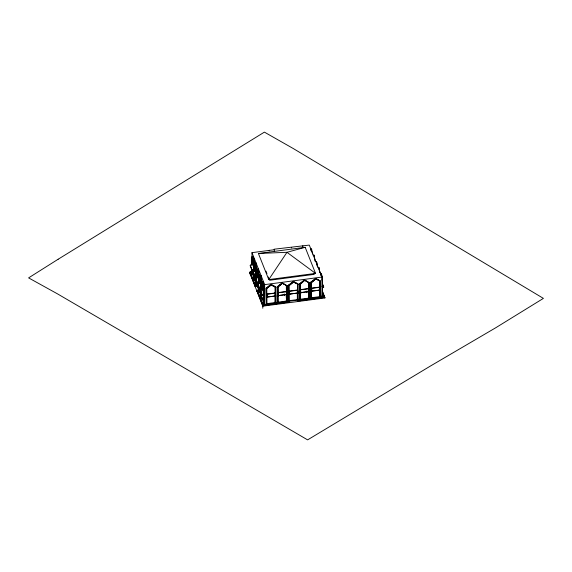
<?xml version="1.0" encoding="UTF-8"?>
<svg xmlns="http://www.w3.org/2000/svg" width="572" height="572" viewBox="0 0 572 572"><rect width="100%" height="100%" fill="white"/><g stroke="black" fill="none" stroke-linecap="round" stroke-linejoin="round"><path stroke-width="0.86" d="M250.307 266.137L250.229 265.551L252.474 263.578L253.718 266.716M252.474 263.578L252.402 264.185M253.61 269.369L252.145 270.77L250.229 265.551M254.869 270.413C249.978 274.045 254.869 271.893 254.94 269.805L252.702 271.779L254.619 276.991L256.077 275.59M254.905 270.492L254.955 270.091L252.781 272.365L254.919 270.005L254.919 263.763L255.856 263.277L254.948 263.399L255.884 268.59L255.884 284.205M254.633 276.505L254.619 276.991M258.73 281.41L257.135 282.811L255.169 278.006L257.414 276.026L257.371 276.719L255.248 278.593L257.386 276.233L257.386 269.984L258.322 269.505L256.485 270.106L256.485 278.056M255.248 278.593L257.421 276.312M258.544 281.817L257.085 283.219L257.1 282.732M257.958 284.606L257.643 284.227L259.881 282.253L261.125 285.392M259.845 282.947L259.881 282.253M261.046 288.131L259.552 289.446L257.643 284.227M260.424 290.833L260.11 290.454L262.355 288.481L263.284 290.833M262.312 289.175L262.355 288.481M262.026 295.667L263.485 294.265L262.026 295.667L262.04 295.181M264.221 293.193L264.15 293.801L264.2 287.151L263.263 281.953L261.425 282.554L261.425 288.803L262.326 288.681L263.263 291.041M267.396 297.047L267.26 297.49L267.267 297.011L275.711 295.896L275.218 292.964L266.774 294.079M286.379 292.971L286.858 294.902L286.872 294.416L277.492 295.688M297.533 290.011L298.019 293.429L297.533 290.011L289.089 291.127L289.575 294.544L289.718 294.094M320.191 290.497L319.705 287.294L320.341 290.476L320.349 289.99L311.904 291.105L311.89 291.591L312.033 291.148M268.768 279.579L286.972 252.302L305.183 247.304L315.537 273.395L268.768 279.579L258.415 253.489L305.183 247.304M322.179 286.172L323.723 287.001L322.472 283.862M250.357 265.737L252.481 263.864M253.782 268.783L252.102 270.263L253.789 268.962M254.569 276.49L256.249 275.01M255.727 275.654L254.662 276.591L252.702 271.779M255.219 278.507L257.371 276.719M257.042 282.718L258.723 281.231M257.765 284.413L259.895 282.539M261.19 287.459L259.509 288.939L261.197 287.637M261.018 288.045L259.552 289.446M260.239 290.64L262.326 288.681L262.326 282.439L263.263 281.953M263.663 293.858L261.976 295.166L263.663 293.686M266.173 288.124L266.373 304.812L266.173 288.124L270.999 284.241L275.826 286.851L276.026 302.967L275.418 303.046L275.618 304.118L275.018 302.602L275.018 293.522M270.999 284.649L266.774 288.045L266.974 304.733M271.2 285.156L266.373 288.631L271.2 284.749L276.026 287.358L271.2 285.156L270.999 284.241M277.334 302.831L277.334 286.651L282.16 282.768L287.18 285.878L287.266 302.102L289.075 301.859L289.075 301.294M278.135 293.322L277.935 286.572L282.16 283.176L287.18 285.878L282.16 283.176M282.16 282.768L282.361 283.276L277.534 287.158L277.534 302.767M288.488 301.358L288.488 285.178L293.314 281.295L298.141 283.898L298.076 301.508L297.34 299.656L297.34 290.569M293.314 281.696L289.096 285.099L289.296 301.78M293.314 281.295L293.515 282.203L289.296 285.6L288.488 285.178M299.649 299.878L299.649 283.698L304.476 279.815L309.502 282.925L309.502 299.106M304.476 280.223L309.502 282.925L304.476 280.223L300.257 283.619L300.257 289.868L300.886 293.05L300.407 289.847L300.414 290.269M304.476 279.815L304.676 280.323L299.85 284.205L299.85 299.814M299.649 283.698L300.457 284.127L304.676 280.323M310.81 298.405L310.81 282.225L315.637 278.342L320.463 280.945L320.663 296.496L320.863 297.004L324.181 296.561L324.181 297.697M312.019 281.66L315.637 278.75L320.663 281.453L315.637 278.75M315.637 278.342L315.837 278.85L311.011 282.732L311.011 298.906L310.61 297.898L310.61 282.168M253.41 278.543L253.41 262.362L254.454 262.584L253.382 256.649L251.544 257.657L251.544 264.593M253.382 256.649L251.408 257.321L253.382 257.05L254.161 261.383M253.882 271.507L253.882 263.542L254.948 262.991L255.856 262.87L256.921 268.811L256.02 268.926L255.884 268.59L256.785 268.468M255.856 262.87L254.011 263.878L254.011 271.829M256.349 277.735L256.349 269.769L258.322 269.097L259.395 275.032L258.351 274.817L257.421 269.219L258.487 275.153L258.487 284.005M257.257 269.648L258.322 269.097M258.823 283.962L258.823 275.997L260.796 275.325L261.862 281.26L260.825 281.045L259.888 275.847L260.796 275.325M260.954 297.562L260.954 281.381L259.888 275.439L258.823 275.997L260.796 275.725L261.726 282.704M266.759 304.812L266.373 303.675L266.759 304.812L263.134 305.291L262.333 303.274L262.333 302.702L263.392 302.567L262.519 302.767L262.519 303.904L264.328 303.668L264.328 287.487L263.263 281.546L261.29 282.218L261.29 289.303M320.406 274.403L321.471 273.852L322.536 279.787L322.536 295.967L323.309 294.945L322.379 292.585M251.98 261.44L251.98 252.667L274.303 249.714L274.303 251.194M312.512 254.04L311.59 248.949L310.689 249.07L310.996 250.765M253.382 257.05L252.481 257.171L252.481 256.764L253.546 262.705L253.546 278.886L254.39 278.771M313.156 255.298L314.064 255.176L315.129 261.111L315 260.775M254.919 263.763L253.882 263.542M315.63 261.518L316.53 261.404L317.446 266.488M254.011 270.127L254.919 270.005L255.856 272.358M257.386 269.984L256.349 269.769M250.643 273.952L250.643 273.387L251.544 273.266L250.386 273.151L250.121 271.914L252.08 271.657M252.116 271.736L250.307 271.979L250.507 272.479M250.121 272.479L252.08 272.222M250.121 271.914L250.386 272.587L251.408 272.365M250.035 274.031L252.452 273.716L252.452 273.144L253.353 273.03M259.259 274.696L258.351 274.817L258.351 283.619M318.096 267.746L319.004 267.625L319.92 272.715M256.485 276.347L257.386 276.233L258.944 280.158M260.796 275.725L258.952 276.333L258.952 282.575L259.86 282.454L261.104 285.6M253.911 279.243L252.86 279.379L252.459 278.371L252.459 277.799L253.51 277.663L252.645 277.863L252.645 279M252.459 278.371L253.51 278.228L253.51 277.663M252.459 277.799L252.86 278.814L253.911 278.671L252.974 278.707L252.645 277.863M254.669 284.105L253.11 280.18L254.919 279.937L254.919 279.372L255.827 279.25M263.263 281.546L261.29 282.218L262.326 282.439M256.385 285.464L255.327 285.607L254.926 284.599L254.926 284.027L255.984 283.891M254.926 284.599L255.984 284.456M254.926 284.027L255.327 285.035L256.349 284.813M256.857 284.999L256.02 285.106L256.02 280.43M322.415 291.084L324.917 297.955L262.784 306.17L249.571 272.286L254.976 285.914L256.485 285.721L256.349 285.378M254.976 285.914L254.976 286.486L257.386 286.164L257.386 285.6L258.294 285.478M251.98 252.667L264.664 284.634L321.972 277.055L321.972 296.932L321.771 296.425M264.328 287.487L263.292 287.266L262.355 281.667L263.427 287.602L263.427 303.782L263.292 303.446M321.636 279.908L322.536 279.787L321.471 273.852L320.57 273.974L320.871 275.668M257.4 290.254L258.451 290.111L257.579 290.319L257.915 291.162L258.851 291.127L257.8 291.262L257.4 290.254L257.4 290.819L257.8 291.827L258.851 291.691M257.4 290.819L258.451 290.683M257.579 291.455L258.487 291.334L258.487 285.771M259.609 296.553L258.051 292.628L258.823 291.606M258.051 292.628L259.86 292.392L259.86 291.827L260.76 291.706M258.823 285.728L258.823 292.178L259.724 292.056L261.104 295.531M277.949 293.243L277.928 292.607L286.372 291.484L286.858 294.902M300.264 290.29L300.25 289.654L308.694 288.538L309.18 291.949L308.694 290.018M320.341 290.476L319.855 287.058L311.411 288.174L311.883 291.162L320.327 290.047M277.935 292.814L286.379 291.699L286.579 292.206M300.457 284.127L300.457 300.307L297.74 300.665L297.54 283.977L297.54 290.226L289.096 291.341L289.296 291.849M308.901 289.253L308.701 288.746L300.257 289.868L300.457 290.369M275.218 292.964L275.704 296.375L275.69 295.953L267.246 297.068M319.719 287.716L319.855 287.058M261.325 297.919L260.267 298.055L259.867 297.047L259.867 296.482L260.925 296.339M259.867 297.047L260.925 296.904L260.825 281.045M259.867 296.482L260.267 297.49L261.29 297.268M261.797 297.447L260.053 297.676L260.053 296.546L260.382 298.52L262.198 298.284L263.263 300.972M298.033 292.943L289.568 294.115L298.012 293M299.814 292.735L309.187 291.463L300.722 292.642L300.736 293.064M286.851 294.473L278.407 295.595L278.414 296.017L278.085 292.8L278.099 293.221M262.076 302.781L260.517 298.856L261.29 297.833M260.517 298.856L262.326 298.62L263.099 297.59M319.634 290.469L318.597 290.254M324.181 296.561L323.445 294.716L322.508 294.752L323.559 294.609L324.36 297.197L311.812 298.77L311.611 298.262L309.702 298.477L309.352 297.991L309.588 299.149L311.397 298.913L311.397 298.341M262.333 303.274L263.392 303.131M322.508 295.316L323.559 295.173M275.625 301.959L275.018 302.037L275.218 303.11L263.134 304.726L262.333 302.702M297.94 299.006L297.34 299.084L297.54 300.157L276.104 303.01L275.876 302.416L276.226 304.039M320.263 296.053L319.655 296.139L319.855 297.211L298.427 300.057L298.191 299.471L298.541 299.957L300.457 299.735L300.657 300.808L299.85 299.249L300.236 300.386L300.057 291.913M321.636 296.089L323.445 295.846L323.938 297.082M266.774 303.66L275.218 302.545M275.876 302.416L276.104 303.575L278.135 303.253L277.534 302.202L277.913 303.339L277.735 294.866M277.935 302.18L286.379 301.065L286.379 301.637M287.266 302.102L287.03 300.943L287.38 302.567M287.38 301.43L289.296 301.215L289.625 302.624L288.839 300.708L289.075 301.859M289.096 300.708L297.54 299.592M300.257 299.235L308.701 298.119L308.701 298.684M311.411 282.146L311.611 298.827L311.011 297.776L311.211 298.277M311.411 297.755L319.855 296.639M320.513 296.518L320.742 297.676L320.663 296.496M262.519 302.767L263.256 304.619L266.974 304.161L267.174 305.233L266.774 304.225M276.226 302.903L278.135 302.688L278.335 303.196L286.779 302.073L286.579 301.573L287.18 301.494M309.502 298.541L308.901 298.62L309.102 299.692L308.501 298.176L308.501 291.648M320.513 297.082L320.055 297.147L320.256 297.647M320.463 297.125L324.36 296.625L324.36 297.197M267.174 304.669L275.618 303.553M300.657 300.243L309.102 299.127M256.842 291.198L256.842 290.626L262.784 305.605L289.625 302.052M298.076 300.936L324.917 297.39M264.915 305.534L263.256 305.755L263.256 304.619M258.415 253.489L286.972 252.302L315.537 273.395M293.515 282.203L298.341 284.406L293.515 281.796L288.688 285.678L288.688 301.859L288.288 300.851L288.288 285.121M322.222 286.079L323.723 287.001M322.143 286.515L323.673 287.516L323.595 287.044M255.169 278.006L257.135 282.811M321.972 277.055L309.288 245.088L274.102 249.213L274.303 249.714M322.393 284.012L323.623 287.123M322.365 291.527L324.917 297.955M319.655 286.765L320.055 287.78M302.953 246.375L302.752 245.867L302.752 246.275M310.81 282.225L311.611 282.647L315.837 278.85M311.611 288.896L311.411 288.388L319.855 287.273L319.855 281.031L320.055 297.712L319.655 296.704L319.655 287.623M291.706 247.862L291.505 247.354L291.505 247.762M311.161 298.319L311.397 298.913M309.352 297.991L309.588 299.149M308.501 297.612L308.701 298.119M297.34 289.718L297.74 290.726M269.476 250.801L269.276 250.293L269.276 250.7M287.03 300.943L287.266 301.53M286.98 301.558L286.98 285.378M286.179 300.565L286.379 301.065M277.935 286.572L278.135 303.253M277.334 286.651L278.135 287.08L282.361 283.276M275.018 292.671L275.418 293.679M265.973 271.135L266.96 273.623M268.282 276.948L269.598 280.266L314.235 274.36L314.235 272.944M266.974 294.794L266.774 294.294L275.218 293.179L275.218 286.93L275.418 303.618M254.94 269.805L255.877 272.158M257.414 276.026L258.973 279.951M253.696 266.924L252.316 263.442L252.316 257.2L251.408 257.321L251.408 264.4M252.195 270.363L250.329 265.651L252.452 263.778L252.452 257.536M259.602 289.039L257.736 284.327L259.86 282.454L259.86 276.212M260.203 290.555L262.076 295.266M260.11 290.454L261.976 295.166M252.452 273.144L253.696 276.29M254.919 279.372L255.856 281.731M257.386 285.6L258.944 289.525M259.86 291.827L261.104 294.966M262.326 298.048L263.263 300.407M252.316 273.38L253.696 276.855M254.783 279.601L255.856 282.296M257.257 285.828L258.944 290.09M253.546 278.314L252.509 278.099L250.643 273.387M258.823 292.178L258.952 292.514L258.952 286.837M255.448 284.935L255.112 284.091L255.112 285.228M254.976 284.32L253.11 279.615L254.011 279.493L253.882 273.28M258.051 292.063L259.917 296.775M260.517 298.291L262.391 303.003M250.951 274.739L252.509 278.664M319.784 272.358L319.004 267.625M317.467 267.002L316.53 261.404M312.047 291.57L311.561 288.367L311.576 288.796M311.561 289.639L311.89 291.591M309.18 291.949L308.551 288.767L308.558 289.196M300.25 289.654L300.886 293.05M297.54 290.226L298.019 293.429M289.725 294.523L289.246 291.32L289.253 291.749M289.246 292.592L289.575 294.544M277.928 292.607L278.564 295.996M278.085 294.065L278.414 296.017M275.232 293.6L275.704 296.375M267.41 297.476L266.924 294.273L266.938 294.694M266.895 294.809L267.26 297.49M309.016 291.541L309.03 291.97M308.694 288.538L308.708 289.175M297.862 293.021L297.869 293.443M286.708 294.923L286.229 291.72L286.243 292.149M286.372 291.484L286.393 292.128M275.54 295.974L275.554 296.396M323.445 294.716L323.445 295.846M322.408 279.451L322.408 295.066M314.064 255.176L314.064 255.584M311.59 248.949L311.59 249.356M311.161 297.755L311.211 299.413M309.702 298.477L309.702 299.614M309.302 282.425L309.302 298.605M308.901 299.192L308.701 282.504L308.701 288.746M306.964 291.012L306.964 292.714M300 299.227L300 299.8M298.427 300.057L298.427 300.629L298.191 299.471M289.496 301.716L289.496 302.288M288.839 300.708L288.889 302.366M286.379 291.699L286.379 285.457L286.579 302.138L286.179 294.601M284.649 293.965L284.649 295.667M284.513 294.759L284.513 295.331M277.685 302.18L277.685 302.745M276.104 303.01L276.104 303.575M266.573 304.182L266.573 305.319M266.523 303.653L266.523 304.225M264.664 284.634L264.664 304.504L264.2 302.76M263.292 287.266L263.292 302.881M263.134 304.726L263.134 305.291M262.784 305.605L262.784 308.251M261.425 292.206L261.425 298.734L261.29 292.843M260.76 288.295L260.76 290.004M260.267 297.49L260.267 298.055M259.724 275.876L259.724 282.69M258.351 285.321L258.351 290.426M258.294 282.075L258.294 283.776M257.8 291.262L257.8 291.827M257.257 270.499L257.257 276.462M256.485 279.758L256.485 286.286L256.349 280.387M256.02 277.777L256.02 268.926L254.948 262.991L254.948 263.399M255.327 285.035L255.327 285.607M254.011 273.53L254.011 280.058M252.86 278.814L252.86 279.379M251.544 268.061L251.544 273.838M251.408 267.939L251.444 273.016M250.386 272.587L250.386 273.151M58.165 259.23L28.6 277.885L57.493 293.865L307.607 439.875L430.537 365.973L495.767 327.742L543.4 298.384L293.286 148.548L264.393 132.125L58.165 259.23"/></g></svg>
